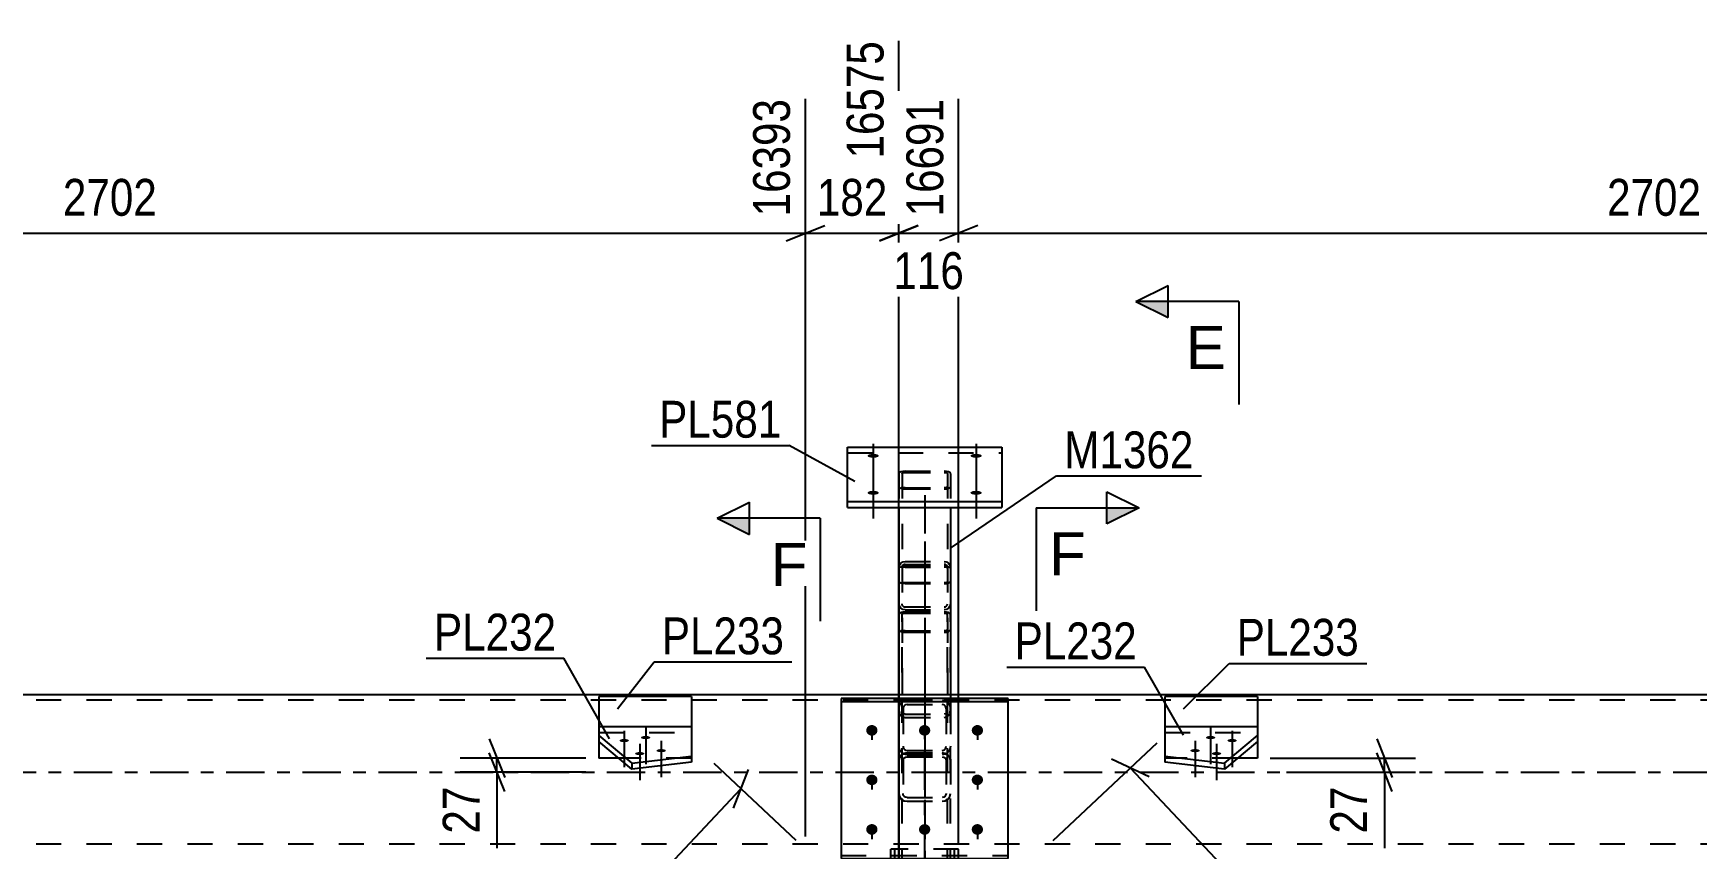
# Model space of a CAD drawing. Header units: millimetres. Extents: x 0 to 1189, y 0 to 841.
# Drawn here: x 659.5 to 788.7, y 634.8 to 698.2 of the extents above; entities that cross this region are included whole.
import ezdxf

# ---------------------------------------------------------------- set-up
doc = ezdxf.new("R2010")
doc.units = ezdxf.units.MM
doc.linetypes.add('DXK_LINE_DOT2', pattern=[3.9198, 1.9599, -1.9599])
doc.linetypes.add('DXK_LINE_DOT3', pattern=[5.9187, 2.979, -0.9799, 0.9799, -0.9799])
doc.styles.add('Arial', font='ARIAL.TTF', dxfattribs={"height": 0.2})
doc.styles.add('Arial Narrow', font='ARIALN.TTF', dxfattribs={"height": 0.2})

# ---------------------------------------------------------------- blocks, each defined once
blk = doc.blocks.new('Part-814734972-4678 - 4669')
at = {"color": 7, "linetype": 'DXK_LINE_DOT3'}
blk.add_line((728.74, 647.69), (728.74, 636.99), dxfattribs=at)
at = {"color": 7, "linetype": 'DXK_LINE_DOT2'}
for p, q in [((727.13, 646.35), (727.38, 646.4)), ((727.38, 646.4), (730.1, 646.4)), ((730.1, 646.4), (730.34, 646.35)), ((726.74, 645.72), (726.78, 645.98)), ((726.74, 645.72), (726.74, 639.14)), ((727.08, 645.85), (727.06, 645.72)), ((727.06, 645.72), (727.06, 639.14)), ((727.38, 646.06), (727.25, 646.03)), ((727.38, 646.06), (730.1, 646.06)), ((730.22, 646.03), (730.1, 646.06)), ((730.42, 645.72), (730.39, 645.85)), ((730.42, 645.72), (730.42, 639.14)), ((730.69, 645.98), (730.74, 645.72)), ((730.74, 645.72), (730.74, 639.14)), ((726.78, 642.56), (726.74, 642.82)), ((727.06, 642.82), (727.08, 642.69)), ((727.25, 642.51), (727.38, 642.48)), ((727.38, 642.48), (730.1, 642.48)), ((730.1, 642.48), (730.22, 642.51)), ((730.39, 642.69), (730.42, 642.82)), ((730.74, 642.82), (730.69, 642.56)), ((726.78, 641.92), (726.74, 641.69)), ((726.92, 642.12), (726.78, 641.92)), ((727.13, 642.25), (726.92, 642.12)), ((727.06, 641.69), (727.08, 641.81)), ((727.08, 641.81), (727.15, 641.9)), ((727.38, 642.29), (727.13, 642.25)), ((727.38, 642.14), (727.13, 642.19)), ((727.15, 641.9), (727.25, 641.97)), ((727.25, 641.97), (727.38, 641.99)), ((727.38, 642.29), (730.1, 642.29)), ((727.38, 642.14), (730.1, 642.14)), ((727.38, 641.99), (730.1, 641.99)), ((730.34, 642.25), (730.1, 642.29)), ((730.34, 642.19), (730.1, 642.14)), ((730.1, 641.99), (730.22, 641.97)), ((730.22, 641.97), (730.32, 641.9)), ((730.32, 641.9), (730.39, 641.81)), ((730.55, 642.12), (730.34, 642.25)), ((730.39, 641.81), (730.42, 641.69)), ((730.69, 641.92), (730.55, 642.12)), ((730.74, 641.69), (730.69, 641.92)), ((726.74, 639.14), (726.78, 638.91)), ((726.78, 638.91), (726.92, 638.71)), ((726.92, 638.71), (727.13, 638.58)), ((727.08, 639.02), (727.06, 639.14)), ((727.15, 638.92), (727.08, 639.02)), ((727.25, 638.86), (727.15, 638.92)), ((727.38, 638.83), (727.25, 638.86)), ((727.38, 638.83), (730.1, 638.83)), ((730.22, 638.86), (730.1, 638.83)), ((730.32, 638.92), (730.22, 638.86)), ((730.39, 639.02), (730.32, 638.92)), ((730.34, 638.58), (730.55, 638.71)), ((730.42, 639.14), (730.39, 639.02)), ((730.55, 638.71), (730.69, 638.91)), ((730.69, 638.91), (730.74, 639.14)), ((727.13, 638.58), (727.38, 638.53)), ((727.38, 638.53), (730.1, 638.53)), ((730.1, 638.53), (730.34, 638.58))]:
    blk.add_line(p, q, dxfattribs=at)
for centre, radius, start, end in [((727.4, 645.74), 0.662, 114.32, 159.2417), ((727.39, 645.73), 0.331, 114.32, 159.2417), ((730.08, 645.73), 0.331, 20.7583, 65.68), ((730.07, 645.74), 0.662, 20.7583, 65.68), ((727.4, 642.8), 0.662, 200.7583, 245.68), ((727.39, 642.81), 0.331, 200.7583, 245.68), ((730.08, 642.81), 0.331, 294.32, 339.2417), ((730.07, 642.8), 0.662, 294.32, 339.2417)]:
    blk.add_arc(centre, radius, start, end, dxfattribs=at)
blk = doc.blocks.new('Part-814734972-4818 - 4669')
at = {"color": 2, "linetype": 'Continuous'}
for p, q in [((747.4, 646.69), (747.4, 644.33)), ((754.6, 646.69), (747.4, 646.69)), ((754.6, 646.69), (754.6, 644.33)), ((754.6, 643.19), (754.6, 641.89)), ((754.6, 641.89), (753.05, 641.89))]:
    blk.add_line(p, q, dxfattribs=at)
at = {"color": 7, "linetype": 'DXK_LINE_DOT2'}
for p, q in [((747.4, 644.33), (747.4, 641.89)), ((754.6, 644.33), (754.6, 643.19)), ((753.05, 641.89), (747.4, 641.89))]:
    blk.add_line(p, q, dxfattribs=at)
blk = doc.blocks.new('Bolt-814734972-4714 - 4669')
at = {"linetype": 'Continuous'}
for points in [[(749.75, 642.35), (749.68, 642.35), (749.61, 642.36), (749.54, 642.37), (749.49, 642.39), (749.44, 642.41), (749.41, 642.43), (749.39, 642.46), (749.39, 642.48), (749.41, 642.51), (749.44, 642.53), (749.49, 642.55), (749.54, 642.57), (749.61, 642.58), (749.68, 642.59), (749.75, 642.6), (749.83, 642.59), (749.9, 642.58), (749.96, 642.57), (750.02, 642.55), (750.06, 642.53), (750.1, 642.51), (750.11, 642.48), (750.11, 642.46), (750.1, 642.43), (750.06, 642.41), (750.02, 642.39), (749.96, 642.37), (749.9, 642.36), (749.83, 642.35)], [(750.96, 643.36), (750.89, 643.37), (750.81, 643.37), (750.75, 643.39), (750.69, 643.4), (750.65, 643.42), (750.62, 643.45), (750.6, 643.47), (750.6, 643.5), (750.62, 643.52), (750.65, 643.55), (750.69, 643.57), (750.75, 643.59), (750.81, 643.6), (750.89, 643.61), (750.96, 643.61), (751.04, 643.61), (751.11, 643.6), (751.17, 643.59), (751.23, 643.57), (751.27, 643.55), (751.3, 643.52), (751.32, 643.5), (751.32, 643.47), (751.3, 643.45), (751.27, 643.42), (751.23, 643.4), (751.17, 643.39), (751.11, 643.37), (751.04, 643.37)], [(752.63, 643.13), (752.55, 643.13), (752.48, 643.14), (752.42, 643.15), (752.36, 643.17), (752.32, 643.19), (752.29, 643.22), (752.27, 643.24), (752.27, 643.27), (752.29, 643.29), (752.32, 643.31), (752.36, 643.34), (752.42, 643.35), (752.48, 643.37), (752.55, 643.37), (752.63, 643.38), (752.7, 643.37), (752.77, 643.37), (752.84, 643.35), (752.9, 643.34), (752.94, 643.31), (752.97, 643.29), (752.99, 643.27), (752.99, 643.24), (752.97, 643.22), (752.94, 643.19), (752.9, 643.17), (752.84, 643.15), (752.77, 643.14), (752.7, 643.13)], [(751.42, 642.12), (751.34, 642.12), (751.27, 642.13), (751.21, 642.14), (751.15, 642.16), (751.11, 642.18), (751.08, 642.2), (751.06, 642.23), (751.06, 642.25), (751.08, 642.28), (751.11, 642.3), (751.15, 642.32), (751.21, 642.34), (751.27, 642.35), (751.34, 642.36), (751.42, 642.36), (751.49, 642.36), (751.57, 642.35), (751.63, 642.34), (751.69, 642.32), (751.73, 642.3), (751.76, 642.28), (751.78, 642.25), (751.78, 642.23), (751.76, 642.2), (751.73, 642.18), (751.69, 642.16), (751.63, 642.14), (751.57, 642.13), (751.49, 642.12)]]:
    blk.add_hatch(color=1, dxfattribs=at).paths.add_polyline_path(points)
at = {"color": 1, "linetype": 'Continuous'}
for p, q in [((750.96, 644.24), (750.96, 641.42)), ((752.63, 644), (752.63, 641.19)), ((749.75, 643.22), (749.75, 640.4)), ((751.42, 642.99), (751.42, 640.17))]:
    blk.add_line(p, q, dxfattribs=at)
blk = doc.blocks.new('Part-814734972-4827 - 4669')
at = {"color": 7, "linetype": 'DXK_LINE_DOT2'}
for p, q in [((726.77, 664.09), (726.74, 664.02)), ((726.74, 664.02), (726.74, 661.38)), ((726.88, 664.14), (726.77, 664.09)), ((727.03, 664.17), (726.88, 664.14)), ((726.98, 664.02), (726.99, 664.05)), ((726.98, 664.02), (726.98, 655.61)), ((726.99, 664.05), (727.05, 664.08)), ((727.22, 664.19), (727.03, 664.17)), ((727.05, 664.08), (727.12, 664.1)), ((727.12, 664.1), (727.22, 664.1)), ((727.22, 664.19), (730.26, 664.19)), ((727.22, 664.1), (730.26, 664.1)), ((730.44, 664.17), (730.26, 664.19)), ((730.26, 664.1), (730.35, 664.1)), ((730.35, 664.1), (730.43, 664.08)), ((730.43, 664.08), (730.48, 664.05)), ((730.59, 664.14), (730.44, 664.17)), ((730.48, 664.05), (730.5, 664.02)), ((730.5, 664.02), (730.5, 655.61)), ((730.7, 664.09), (730.59, 664.14)), ((730.74, 664.02), (730.7, 664.09)), ((730.74, 664.02), (730.74, 661.38)), ((726.74, 662.98), (726.77, 662.92)), ((726.77, 662.92), (726.88, 662.87)), ((726.88, 662.87), (727.03, 662.83)), ((726.99, 662.95), (726.98, 662.98)), ((727.05, 662.92), (726.99, 662.95)), ((727.03, 662.83), (727.22, 662.82)), ((727.12, 662.91), (727.05, 662.92)), ((727.22, 662.9), (727.12, 662.91)), ((727.22, 662.9), (730.26, 662.9)), ((727.22, 662.82), (730.26, 662.82)), ((730.35, 662.91), (730.26, 662.9)), ((730.26, 662.82), (730.44, 662.83)), ((730.43, 662.92), (730.35, 662.91)), ((730.48, 662.95), (730.43, 662.92)), ((730.44, 662.83), (730.59, 662.87)), ((730.5, 662.98), (730.48, 662.95)), ((730.59, 662.87), (730.7, 662.92)), ((730.7, 662.92), (730.74, 662.98)), ((726.74, 656.65), (726.77, 656.72)), ((726.77, 656.72), (726.88, 656.77)), ((726.88, 656.77), (727.03, 656.8)), ((727.05, 656.71), (726.99, 656.68)), ((727.03, 656.8), (727.22, 656.82)), ((727.12, 656.73), (727.05, 656.71)), ((727.22, 656.73), (727.12, 656.73)), ((727.22, 656.82), (730.26, 656.82)), ((727.22, 656.73), (730.26, 656.73)), ((730.26, 656.82), (730.44, 656.8)), ((730.35, 656.73), (730.26, 656.73)), ((730.43, 656.71), (730.35, 656.73)), ((730.48, 656.68), (730.43, 656.71)), ((730.44, 656.8), (730.59, 656.77)), ((730.59, 656.77), (730.7, 656.72)), ((730.7, 656.72), (730.74, 656.65)), ((726.99, 656.68), (726.98, 656.65)), ((726.98, 655.61), (726.99, 655.58)), ((726.99, 655.58), (727.05, 655.55)), ((727.05, 655.55), (727.12, 655.54)), ((727.12, 655.54), (727.22, 655.53)), ((727.22, 655.45), (727.2, 655.45)), ((727.22, 655.53), (730.26, 655.53)), ((727.22, 655.45), (730.26, 655.45)), ((730.26, 655.53), (730.35, 655.54)), ((730.26, 655.45), (730.27, 655.45)), ((730.35, 655.54), (730.43, 655.55)), ((730.43, 655.55), (730.48, 655.58)), ((730.5, 656.65), (730.48, 656.68)), ((730.48, 655.58), (730.5, 655.61))]:
    blk.add_line(p, q, dxfattribs=at)
at = {"color": 2, "linetype": 'Continuous'}
for p, q in [((726.74, 661.38), (726.74, 655.61)), ((730.74, 661.38), (730.74, 655.61)), ((726.77, 655.55), (726.74, 655.61)), ((726.88, 655.5), (726.77, 655.55)), ((727.03, 655.46), (726.88, 655.5)), ((727.2, 655.45), (727.03, 655.46)), ((730.27, 655.45), (730.44, 655.46)), ((730.59, 655.5), (730.44, 655.46)), ((730.7, 655.55), (730.59, 655.5)), ((730.74, 655.61), (730.7, 655.55))]:
    blk.add_line(p, q, dxfattribs=at)
blk = doc.blocks.new('Bolt-814734972-4869 - 4669')
at = {"linetype": 'Continuous'}
for points in [[(724.64, 644.46), (724.73, 644.45), (724.81, 644.42), (724.89, 644.38), (724.96, 644.32), (725.02, 644.25), (725.05, 644.17), (725.07, 644.09), (725.07, 644), (725.05, 643.92), (725.02, 643.84), (724.96, 643.77), (724.89, 643.71), (724.81, 643.67), (724.73, 643.64), (724.64, 643.63), (724.54, 643.64), (724.46, 643.67), (724.38, 643.71), (724.31, 643.77), (724.25, 643.84), (724.22, 643.92), (724.2, 644), (724.2, 644.09), (724.22, 644.17), (724.25, 644.25), (724.31, 644.32), (724.38, 644.38), (724.46, 644.42), (724.54, 644.45)], [(728.74, 644.46), (728.83, 644.45), (728.91, 644.42), (728.99, 644.38), (729.06, 644.32), (729.12, 644.25), (729.15, 644.17), (729.17, 644.09), (729.17, 644), (729.15, 643.92), (729.12, 643.84), (729.06, 643.77), (728.99, 643.71), (728.91, 643.67), (728.83, 643.64), (728.74, 643.63), (728.64, 643.64), (728.56, 643.67), (728.48, 643.71), (728.41, 643.77), (728.35, 643.84), (728.32, 643.92), (728.3, 644), (728.3, 644.09), (728.32, 644.17), (728.35, 644.25), (728.41, 644.32), (728.48, 644.38), (728.56, 644.42), (728.64, 644.45)], [(732.84, 644.46), (732.93, 644.45), (733.01, 644.42), (733.09, 644.38), (733.16, 644.32), (733.22, 644.25), (733.25, 644.17), (733.27, 644.09), (733.27, 644), (733.25, 643.92), (733.22, 643.84), (733.16, 643.77), (733.09, 643.71), (733.01, 643.67), (732.93, 643.64), (732.84, 643.63), (732.74, 643.64), (732.66, 643.67), (732.58, 643.71), (732.51, 643.77), (732.45, 643.84), (732.42, 643.92), (732.4, 644), (732.4, 644.09), (732.42, 644.17), (732.45, 644.25), (732.51, 644.32), (732.58, 644.38), (732.66, 644.42), (732.74, 644.45)], [(724.64, 640.61), (724.73, 640.6), (724.81, 640.57), (724.89, 640.53), (724.96, 640.47), (725.02, 640.4), (725.05, 640.32), (725.07, 640.24), (725.07, 640.15), (725.05, 640.07), (725.02, 639.99), (724.96, 639.92), (724.89, 639.86), (724.81, 639.82), (724.73, 639.79), (724.64, 639.78), (724.54, 639.79), (724.46, 639.82), (724.38, 639.86), (724.31, 639.92), (724.25, 639.99), (724.22, 640.07), (724.2, 640.15), (724.2, 640.24), (724.22, 640.32), (724.25, 640.4), (724.31, 640.47), (724.38, 640.53), (724.46, 640.57), (724.54, 640.6)], [(732.84, 640.61), (732.93, 640.6), (733.01, 640.57), (733.09, 640.53), (733.16, 640.47), (733.22, 640.4), (733.25, 640.32), (733.27, 640.24), (733.27, 640.15), (733.25, 640.07), (733.22, 639.99), (733.16, 639.92), (733.09, 639.86), (733.01, 639.82), (732.93, 639.79), (732.84, 639.78), (732.74, 639.79), (732.66, 639.82), (732.58, 639.86), (732.51, 639.92), (732.45, 639.99), (732.42, 640.07), (732.4, 640.15), (732.4, 640.24), (732.42, 640.32), (732.45, 640.4), (732.51, 640.47), (732.58, 640.53), (732.66, 640.57), (732.74, 640.6)], [(724.64, 636.76), (724.73, 636.75), (724.81, 636.72), (724.89, 636.68), (724.96, 636.62), (725.02, 636.55), (725.05, 636.47), (725.07, 636.38), (725.07, 636.3), (725.05, 636.21), (725.02, 636.14), (724.96, 636.07), (724.89, 636.01), (724.81, 635.96), (724.73, 635.94), (724.64, 635.93), (724.54, 635.94), (724.46, 635.96), (724.38, 636.01), (724.31, 636.07), (724.25, 636.14), (724.22, 636.21), (724.2, 636.3), (724.2, 636.38), (724.22, 636.47), (724.25, 636.55), (724.31, 636.62), (724.38, 636.68), (724.46, 636.72), (724.54, 636.75)], [(728.74, 636.76), (728.83, 636.75), (728.91, 636.72), (728.99, 636.68), (729.06, 636.62), (729.12, 636.55), (729.15, 636.47), (729.17, 636.38), (729.17, 636.3), (729.15, 636.21), (729.12, 636.14), (729.06, 636.07), (728.99, 636.01), (728.91, 635.96), (728.83, 635.94), (728.74, 635.93), (728.64, 635.94), (728.56, 635.96), (728.48, 636.01), (728.41, 636.07), (728.35, 636.14), (728.32, 636.21), (728.3, 636.3), (728.3, 636.38), (728.32, 636.47), (728.35, 636.55), (728.41, 636.62), (728.48, 636.68), (728.56, 636.72), (728.64, 636.75)], [(732.84, 636.76), (732.93, 636.75), (733.01, 636.72), (733.09, 636.68), (733.16, 636.62), (733.22, 636.55), (733.25, 636.47), (733.27, 636.38), (733.27, 636.3), (733.25, 636.21), (733.22, 636.14), (733.16, 636.07), (733.09, 636.01), (733.01, 635.96), (732.93, 635.94), (732.84, 635.93), (732.74, 635.94), (732.66, 635.96), (732.58, 636.01), (732.51, 636.07), (732.45, 636.14), (732.42, 636.21), (732.4, 636.3), (732.4, 636.38), (732.42, 636.47), (732.45, 636.55), (732.51, 636.62), (732.58, 636.68), (732.66, 636.72), (732.74, 636.75)]]:
    blk.add_hatch(color=1, dxfattribs=at).paths.add_polyline_path(points)
at = {"color": 1, "linetype": 'Continuous'}
for p, q in [((724.64, 644.44), (724.64, 643.31)), ((728.74, 644.44), (728.74, 643.31)), ((732.84, 644.44), (732.84, 643.31)), ((724.64, 640.59), (724.64, 639.46)), ((732.84, 640.59), (732.84, 639.46)), ((724.64, 636.74), (724.64, 635.6)), ((728.74, 636.74), (728.74, 635.6)), ((732.84, 636.74), (732.84, 635.6))]:
    blk.add_line(p, q, dxfattribs=at)
blk = doc.blocks.new('Part-814734972-4943 - 4669')
at = {"color": 7, "linetype": 'DXK_LINE_DOT3'}
blk.add_line((728.74, 509.2), (728.74, 644.8), dxfattribs=at)
at = {"color": 7, "linetype": 'DXK_LINE_DOT2'}
for p, q in [((731.38, 634.8), (726.1, 634.8)), ((726.1, 634.09), (726.1, 634.8)), ((726.42, 519.2), (726.42, 634.8)), ((731.06, 519.2), (731.06, 634.8)), ((731.38, 634.09), (731.38, 634.8)), ((726.1, 519.2), (726.1, 519.86)), ((731.38, 519.2), (731.38, 519.86)), ((731.38, 519.2), (726.1, 519.2))]:
    blk.add_line(p, q, dxfattribs=at)
at = {"color": 2, "linetype": 'Continuous'}
for p, q in [((726.1, 519.86), (726.1, 634.09)), ((731.38, 519.86), (731.38, 634.09))]:
    blk.add_line(p, q, dxfattribs=at)
blk = doc.blocks.new('Part-814734972-4979 - 4669')
at = {"color": 7, "linetype": 'DXK_LINE_DOT3'}
blk.add_line((728.74, 662.32), (728.74, 517.04), dxfattribs=at)
at = {"color": 7, "linetype": 'DXK_LINE_DOT2'}
for p, q in [((726.77, 653.14), (726.74, 653.07)), ((726.74, 519.2), (726.74, 653.07)), ((726.88, 653.2), (726.77, 653.14)), ((727.03, 653.24), (726.88, 653.2)), ((726.98, 653.07), (726.99, 653.1)), ((726.98, 519.2), (726.98, 653.07)), ((726.99, 653.1), (727.05, 653.13)), ((727.22, 653.26), (727.03, 653.24)), ((727.05, 653.13), (727.12, 653.15)), ((727.12, 653.15), (727.22, 653.16)), ((727.22, 653.26), (730.26, 653.26)), ((727.22, 653.16), (730.26, 653.16)), ((730.44, 653.24), (730.26, 653.26)), ((730.26, 653.16), (730.35, 653.15)), ((730.35, 653.15), (730.43, 653.13)), ((730.43, 653.13), (730.48, 653.1)), ((730.59, 653.2), (730.44, 653.24)), ((730.48, 653.1), (730.5, 653.07)), ((730.5, 519.2), (730.5, 653.07)), ((730.7, 653.14), (730.59, 653.2)), ((730.74, 653.07), (730.7, 653.14)), ((730.74, 519.2), (730.74, 653.07)), ((726.74, 651.87), (726.77, 651.8)), ((726.77, 651.8), (726.88, 651.73)), ((726.88, 651.73), (727.03, 651.69)), ((726.99, 651.83), (726.98, 651.87)), ((727.05, 651.8), (726.99, 651.83)), ((727.03, 651.69), (727.22, 651.68)), ((727.12, 651.78), (727.05, 651.8)), ((727.22, 651.77), (727.12, 651.78)), ((727.22, 651.77), (730.26, 651.77)), ((727.22, 651.68), (730.26, 651.68)), ((730.35, 651.78), (730.26, 651.77)), ((730.26, 651.68), (730.44, 651.69)), ((730.43, 651.8), (730.35, 651.78)), ((730.48, 651.83), (730.43, 651.8)), ((730.44, 651.69), (730.59, 651.73)), ((730.5, 651.87), (730.48, 651.83)), ((730.59, 651.73), (730.7, 651.8)), ((730.7, 651.8), (730.74, 651.87)), ((727.22, 538.62), (727.03, 538.41)), ((727.22, 538.62), (730.26, 538.62)), ((730.44, 538.41), (730.26, 538.62)), ((726.77, 536.88), (726.74, 535.81)), ((727.12, 537.11), (727.22, 537.21)), ((727.22, 537.21), (730.26, 537.21)), ((730.26, 537.21), (730.35, 537.11)), ((730.74, 535.81), (730.7, 536.88)), ((726.98, 535.81), (726.99, 536.35)), ((730.48, 536.35), (730.5, 535.81)), ((730.74, 519.2), (726.74, 519.2))]:
    blk.add_line(p, q, dxfattribs=at)
for centre, radius, start, end in [((732.45, 536.7), 5.68, 162.5062, 178.1392), ((725.02, 536.7), 5.68, 1.8608, 17.4938), ((729.83, 536.25), 2.84, 162.5062, 178.1392), ((727.64, 536.25), 2.84, 1.8608, 17.4938)]:
    blk.add_arc(centre, radius, start, end, dxfattribs=at)
blk = doc.blocks.new('Part-814734972-4999 - 4669')
at = {"color": 2, "linetype": 'Continuous'}
for p, q in [((735.24, 646.52), (722.24, 646.52)), ((722.24, 646.52), (722.24, 634.09)), ((735.24, 634.09), (735.24, 646.52)), ((722.24, 646.3), (735.24, 646.3)), ((722.24, 634.09), (735.24, 634.09))]:
    blk.add_line(p, q, dxfattribs=at)
at = {"color": 7, "linetype": 'DXK_LINE_DOT2'}
blk.add_line((722.24, 634.31), (735.24, 634.31), dxfattribs=at)
blk = doc.blocks.new('Bolt-814734972-5002 - 4669')
at = {"linetype": 'Continuous'}
for points in [[(724.74, 665.24), (724.64, 665.24), (724.56, 665.25), (724.48, 665.27), (724.41, 665.29), (724.36, 665.31), (724.32, 665.34), (724.3, 665.37), (724.3, 665.4), (724.32, 665.43), (724.36, 665.46), (724.41, 665.49), (724.48, 665.51), (724.56, 665.52), (724.64, 665.53), (724.74, 665.54), (724.83, 665.53), (724.92, 665.52), (724.99, 665.51), (725.06, 665.49), (725.12, 665.46), (725.15, 665.43), (725.17, 665.4), (725.17, 665.37), (725.15, 665.34), (725.12, 665.31), (725.06, 665.29), (724.99, 665.27), (724.92, 665.25), (724.83, 665.24)], [(724.74, 662.36), (724.64, 662.37), (724.56, 662.38), (724.48, 662.39), (724.41, 662.41), (724.36, 662.44), (724.32, 662.47), (724.3, 662.5), (724.3, 662.53), (724.32, 662.56), (724.36, 662.59), (724.41, 662.61), (724.48, 662.64), (724.56, 662.65), (724.64, 662.66), (724.74, 662.66), (724.83, 662.66), (724.92, 662.65), (724.99, 662.64), (725.06, 662.61), (725.12, 662.59), (725.15, 662.56), (725.17, 662.53), (725.17, 662.5), (725.15, 662.47), (725.12, 662.44), (725.06, 662.41), (724.99, 662.39), (724.92, 662.38), (724.83, 662.37)]]:
    blk.add_hatch(color=1, dxfattribs=at).paths.add_polyline_path(points)
at = {"color": 1, "linetype": 'Continuous'}
for p, q in [((724.74, 666.33), (724.74, 663.39)), ((724.74, 663.45), (724.74, 660.52))]:
    blk.add_line(p, q, dxfattribs=at)
blk = doc.blocks.new('Part-814734972-5025 - 4669')
at = {"color": 2, "linetype": 'Continuous'}
blk.add_line((1096.74, 646.8), (118.1, 646.8), dxfattribs=at)
at = {"color": 7, "linetype": 'DXK_LINE_DOT2'}
for p, q in [((1096.74, 646.4), (118.1, 646.4)), ((1096.74, 635.2), (118.1, 635.2))]:
    blk.add_line(p, q, dxfattribs=at)
at = {"color": 7, "linetype": 'DXK_LINE_DOT3'}
blk.add_line((118.1, 640.8), (1096.74, 640.8), dxfattribs=at)
blk = doc.blocks.new('Part-814734972-5055 - 4669')
at = {"color": 7, "linetype": 'DXK_LINE_DOT3'}
blk.add_line((728.74, 658.72), (728.74, 641.5), dxfattribs=at)
at = {"color": 7, "linetype": 'DXK_LINE_DOT2'}
for p, q in [((726.74, 656.72), (726.77, 656.9)), ((726.74, 656.72), (726.74, 655.61)), ((726.77, 656.9), (726.88, 657.04)), ((726.88, 657.04), (727.03, 657.14)), ((726.99, 656.81), (726.98, 656.72)), ((726.98, 656.72), (726.98, 645.56)), ((727.05, 656.88), (726.99, 656.81)), ((727.03, 657.14), (727.22, 657.18)), ((727.12, 656.93), (727.05, 656.88)), ((727.22, 656.95), (727.12, 656.93)), ((727.22, 657.18), (730.26, 657.18)), ((727.22, 656.95), (730.26, 656.95)), ((730.26, 657.18), (730.44, 657.14)), ((730.35, 656.93), (730.26, 656.95)), ((730.43, 656.88), (730.35, 656.93)), ((730.48, 656.81), (730.43, 656.88)), ((730.44, 657.14), (730.59, 657.04)), ((730.5, 656.72), (730.48, 656.81)), ((730.5, 656.72), (730.5, 645.56)), ((730.59, 657.04), (730.7, 656.9)), ((730.7, 656.9), (730.74, 656.72)), ((730.74, 656.72), (730.74, 655.61)), ((726.77, 653.7), (726.74, 653.87)), ((726.88, 653.55), (726.77, 653.7)), ((727.03, 653.45), (726.88, 653.55)), ((726.99, 653.78), (726.98, 653.87)), ((727.03, 653.73), (726.99, 653.78)), ((727.05, 653.71), (727.03, 653.73)), ((727.22, 653.42), (727.03, 653.45)), ((727.05, 653.71), (727.12, 653.66)), ((727.12, 653.66), (727.22, 653.64)), ((727.22, 653.64), (730.26, 653.64)), ((727.22, 653.42), (730.26, 653.42)), ((730.26, 653.64), (730.35, 653.66)), ((730.44, 653.45), (730.26, 653.42)), ((730.35, 653.66), (730.43, 653.71)), ((730.43, 653.71), (730.44, 653.73)), ((730.44, 653.73), (730.48, 653.78)), ((730.59, 653.55), (730.44, 653.45)), ((730.48, 653.78), (730.5, 653.87)), ((730.7, 653.7), (730.59, 653.55)), ((730.74, 653.87), (730.7, 653.7)), ((730.74, 646.8), (726.74, 646.8)), ((726.74, 646.8), (726.74, 645.56)), ((730.74, 646.8), (730.74, 645.56)), ((726.74, 645.56), (726.77, 645.37)), ((726.99, 645.47), (726.98, 645.56)), ((727.05, 645.38), (726.99, 645.47)), ((727.03, 645.09), (727.22, 645.05)), ((727.12, 645.33), (727.05, 645.38)), ((727.22, 645.31), (727.12, 645.33)), ((727.22, 645.31), (730.26, 645.31)), ((730.35, 645.33), (730.26, 645.31)), ((730.26, 645.05), (730.44, 645.09)), ((730.43, 645.38), (730.35, 645.33)), ((730.48, 645.47), (730.43, 645.38)), ((730.5, 645.56), (730.48, 645.47)), ((730.7, 645.37), (730.74, 645.56)), ((727.22, 645.05), (730.26, 645.05))]:
    blk.add_line(p, q, dxfattribs=at)
at = {"color": 2, "linetype": 'Continuous'}
for p, q in [((726.74, 655.61), (726.74, 646.8)), ((730.74, 655.61), (730.74, 646.8))]:
    blk.add_line(p, q, dxfattribs=at)
at = {"color": 7, "linetype": 'DXK_LINE_DOT2'}
for centre, start, end in [((727.24, 645.54), 200.7581, 245.6798), ((730.23, 645.54), 294.3202, 339.2419)]:
    blk.add_arc(centre, 0.496, start, end, dxfattribs=at)
blk = doc.blocks.new('Bolt-814734972-5201 - 4669')
at = {"linetype": 'Continuous'}
for points in [[(705.39, 643.13), (705.31, 643.13), (705.24, 643.14), (705.18, 643.15), (705.12, 643.17), (705.08, 643.19), (705.05, 643.22), (705.03, 643.24), (705.03, 643.27), (705.05, 643.29), (705.08, 643.31), (705.12, 643.34), (705.18, 643.35), (705.24, 643.37), (705.31, 643.37), (705.39, 643.38), (705.46, 643.37), (705.54, 643.37), (705.6, 643.35), (705.66, 643.34), (705.7, 643.31), (705.73, 643.29), (705.75, 643.27), (705.75, 643.24), (705.73, 643.22), (705.7, 643.19), (705.66, 643.17), (705.6, 643.15), (705.54, 643.14), (705.46, 643.13)], [(707.06, 643.36), (706.98, 643.37), (706.91, 643.37), (706.84, 643.39), (706.79, 643.4), (706.74, 643.42), (706.71, 643.45), (706.7, 643.47), (706.7, 643.5), (706.71, 643.52), (706.74, 643.55), (706.79, 643.57), (706.84, 643.59), (706.91, 643.6), (706.98, 643.61), (707.06, 643.61), (707.13, 643.61), (707.2, 643.6), (707.27, 643.59), (707.32, 643.57), (707.37, 643.55), (707.4, 643.52), (707.41, 643.5), (707.41, 643.47), (707.4, 643.45), (707.37, 643.42), (707.32, 643.4), (707.27, 643.39), (707.2, 643.37), (707.13, 643.37)], [(708.26, 642.35), (708.19, 642.35), (708.12, 642.36), (708.05, 642.37), (708, 642.39), (707.95, 642.41), (707.92, 642.43), (707.91, 642.46), (707.91, 642.48), (707.92, 642.51), (707.95, 642.53), (708, 642.55), (708.05, 642.57), (708.12, 642.58), (708.19, 642.59), (708.26, 642.6), (708.34, 642.59), (708.41, 642.58), (708.48, 642.57), (708.53, 642.55), (708.58, 642.53), (708.61, 642.51), (708.62, 642.48), (708.62, 642.46), (708.61, 642.43), (708.58, 642.41), (708.53, 642.39), (708.48, 642.37), (708.41, 642.36), (708.34, 642.35)], [(706.6, 642.12), (706.52, 642.12), (706.45, 642.13), (706.39, 642.14), (706.33, 642.16), (706.28, 642.18), (706.25, 642.2), (706.24, 642.23), (706.24, 642.25), (706.25, 642.28), (706.28, 642.3), (706.33, 642.32), (706.39, 642.34), (706.45, 642.35), (706.52, 642.36), (706.6, 642.36), (706.67, 642.36), (706.74, 642.35), (706.81, 642.34), (706.86, 642.32), (706.91, 642.3), (706.94, 642.28), (706.95, 642.25), (706.95, 642.23), (706.94, 642.2), (706.91, 642.18), (706.86, 642.16), (706.81, 642.14), (706.74, 642.13), (706.67, 642.12)]]:
    blk.add_hatch(color=1, dxfattribs=at).paths.add_polyline_path(points)
at = {"color": 1, "linetype": 'Continuous'}
for p, q in [((705.39, 644.01), (705.39, 641.19)), ((707.06, 644.24), (707.06, 641.42)), ((706.6, 642.99), (706.6, 640.17)), ((708.26, 643.22), (708.26, 640.4))]:
    blk.add_line(p, q, dxfattribs=at)
blk = doc.blocks.new('Part-814734972-5177 - 4669')
at = {"color": 2, "linetype": 'Continuous'}
for p, q in [((754.6, 644.33), (747.4, 644.33)), ((747.4, 644.33), (747.4, 641.58)), ((754.6, 644.33), (754.6, 643.19)), ((752.04, 641.49), (754.6, 643.64)), ((754.6, 643.19), (752.04, 641.04)), ((747.4, 642.03), (752.04, 641.49)), ((752.04, 641.04), (747.4, 641.58)), ((752.04, 641.49), (752.04, 641.04))]:
    blk.add_line(p, q, dxfattribs=at)
at = {"color": 7, "linetype": 'DXK_LINE_DOT2'}
blk.add_line((747.4, 643.88), (754.6, 643.88), dxfattribs=at)
blk = doc.blocks.new('Part-814734972-5197 - 4669')
at = {"color": 2, "linetype": 'Continuous'}
for p, q in [((710.62, 644.33), (703.41, 644.33)), ((703.41, 644.33), (703.41, 643.19)), ((710.62, 644.33), (710.62, 641.58)), ((703.41, 643.64), (705.98, 641.49)), ((705.98, 641.04), (703.41, 643.19)), ((705.98, 641.49), (710.62, 642.03)), ((710.62, 641.58), (705.98, 641.04)), ((705.98, 641.49), (705.98, 641.04))]:
    blk.add_line(p, q, dxfattribs=at)
at = {"color": 7, "linetype": 'DXK_LINE_DOT2'}
blk.add_line((703.41, 643.88), (710.62, 643.88), dxfattribs=at)
blk = doc.blocks.new('Part-814734972-5200 - 4669')
at = {"color": 2, "linetype": 'Continuous'}
for p, q in [((703.41, 646.69), (703.41, 644.33)), ((710.62, 646.69), (703.41, 646.69)), ((710.62, 646.69), (710.62, 644.33)), ((703.41, 643.19), (703.41, 641.89)), ((704.97, 641.89), (703.41, 641.89))]:
    blk.add_line(p, q, dxfattribs=at)
at = {"color": 7, "linetype": 'DXK_LINE_DOT2'}
for p, q in [((703.41, 644.33), (703.41, 643.19)), ((710.62, 644.33), (710.62, 641.89)), ((710.62, 641.89), (704.97, 641.89))]:
    blk.add_line(p, q, dxfattribs=at)
blk = doc.blocks.new('Part-814734972-5228 - 4669')
at = {"color": 2, "linetype": 'Continuous'}
for p, q in [((722.74, 661.38), (722.74, 666.07)), ((722.74, 666.07), (734.74, 666.07)), ((734.74, 666.07), (734.74, 661.38)), ((722.74, 661.83), (734.74, 661.83)), ((722.74, 661.38), (734.74, 661.38))]:
    blk.add_line(p, q, dxfattribs=at)
at = {"color": 7, "linetype": 'DXK_LINE_DOT2'}
blk.add_line((722.74, 665.62), (734.74, 665.62), dxfattribs=at)
blk = doc.blocks.new('Bolt-814734972-5240 - 4669')
at = {"linetype": 'Continuous'}
for points in [[(732.74, 665.24), (732.64, 665.24), (732.56, 665.25), (732.48, 665.27), (732.41, 665.29), (732.36, 665.31), (732.32, 665.34), (732.3, 665.37), (732.3, 665.4), (732.32, 665.43), (732.36, 665.46), (732.41, 665.49), (732.48, 665.51), (732.56, 665.52), (732.64, 665.53), (732.74, 665.54), (732.83, 665.53), (732.92, 665.52), (732.99, 665.51), (733.06, 665.49), (733.12, 665.46), (733.15, 665.43), (733.17, 665.4), (733.17, 665.37), (733.15, 665.34), (733.12, 665.31), (733.06, 665.29), (732.99, 665.27), (732.92, 665.25), (732.83, 665.24)], [(732.74, 662.36), (732.64, 662.37), (732.56, 662.38), (732.48, 662.39), (732.41, 662.41), (732.36, 662.44), (732.32, 662.47), (732.3, 662.5), (732.3, 662.53), (732.32, 662.56), (732.36, 662.59), (732.41, 662.61), (732.48, 662.64), (732.56, 662.65), (732.64, 662.66), (732.74, 662.66), (732.83, 662.66), (732.92, 662.65), (732.99, 662.64), (733.06, 662.61), (733.12, 662.59), (733.15, 662.56), (733.17, 662.53), (733.17, 662.5), (733.15, 662.47), (733.12, 662.44), (733.06, 662.41), (732.99, 662.39), (732.92, 662.38), (732.83, 662.37)]]:
    blk.add_hatch(color=1, dxfattribs=at).paths.add_polyline_path(points)
at = {"color": 1, "linetype": 'Continuous'}
for p, q in [((732.74, 666.33), (732.74, 663.39)), ((732.74, 663.45), (732.74, 660.52))]:
    blk.add_line(p, q, dxfattribs=at)
blk = doc.blocks.new('StraightDimension-814734972-26653 - 4669')
at = {"color": 7, "linetype": 'Continuous'}
for p, q in [((731.38, 635.14), (731.38, 693.14)), ((839.47, 635.8), (839.47, 693.14)), ((732.88, 683.3), (729.88, 682.1)), ((731.38, 682.7), (839.47, 682.7)), ((837.97, 682.1), (840.97, 683.3))]:
    blk.add_line(p, q, dxfattribs=at)
at = {"color": 0}
blk.add_wipeout([(789.68, 683.45), (789.68, 687.65), (781.17, 687.65), (781.17, 683.45)], dxfattribs=at)
at = {"color": 3, "style": 'Arial Narrow'}
blk.add_text('2702', height=2.863, dxfattribs=at).set_placement((781.77, 684.05))
at = {"color": 0, "linetype": 'Continuous'}
blk.add_wipeout([(838.87, 693.74), (834.67, 693.74), (834.67, 683.4), (838.87, 683.4)], dxfattribs=at)
at = {"color": 3, "linetype": 'Continuous', "style": 'Arial Narrow'}
blk.add_text('19393', height=2.863, rotation=90.0002, dxfattribs=at).set_placement((838.27, 684))
blk = doc.blocks.new('StraightDimension-814734972-5770 - 4669')
at = {"color": 7, "linetype": 'Continuous'}
for p, q in [((738.73, 635.48), (746.8, 643.07)), ((746.19, 640.44), (743.26, 641.8)), ((744.72, 641.12), (795.46, 587.17)), ((789.47, 581.54), (797.53, 589.12)), ((793.99, 587.85), (796.92, 586.49))]:
    blk.add_line(p, q, dxfattribs=at)
at = {"color": 0}
blk.add_wipeout([(773.55, 611.56), (776.61, 614.43), (770.78, 620.64), (767.72, 617.76)], dxfattribs=at)
at = {"color": 3, "style": 'Arial Narrow'}
blk.add_text('1851', height=2.863, rotation=-46.7591, dxfattribs=at).set_placement((768.57, 617.73))
blk = doc.blocks.new('StraightDimension-814734972-26655 - 4669')
at = {"color": 7, "linetype": 'Continuous'}
for p, q in [((726.74, 520.08), (726.74, 697.64)), ((719.47, 635.8), (719.47, 693.14)), ((717.97, 682.1), (720.97, 683.3)), ((719.47, 682.7), (726.74, 682.7)), ((728.24, 683.3), (725.24, 682.1))]:
    blk.add_line(p, q, dxfattribs=at)
at = {"color": 0}
blk.add_wipeout([(726.44, 683.45), (726.44, 687.65), (719.76, 687.65), (719.76, 683.45)], dxfattribs=at)
at = {"color": 3, "style": 'Arial Narrow'}
blk.add_text('182', height=2.863, dxfattribs=at).set_placement((720.36, 684.05))
at = {"color": 0, "linetype": 'Continuous'}
blk.add_wipeout([(726.14, 698.24), (721.94, 698.24), (721.94, 687.9), (726.14, 687.9)], dxfattribs=at)
at = {"color": 3, "linetype": 'Continuous', "style": 'Arial Narrow'}
blk.add_text('16575', height=2.863, rotation=90.0002, dxfattribs=at).set_placement((725.54, 688.5))
blk = doc.blocks.new('StraightDimension-814734972-27721 - 4669')
at = {"color": 7, "linetype": 'Continuous'}
blk.add_line((726.74, 652.26), (726.74, 470.21), dxfattribs=at)
blk = doc.blocks.new('StraightDimension-814734972-25541 - 4669')
at = {"color": 7, "linetype": 'Continuous'}
for p, q in [((763.87, 643.39), (765.07, 640.39)), ((755.6, 641.89), (766.87, 641.89)), ((765.07, 639.3), (763.87, 642.3)), ((764.47, 640.8), (764.47, 641.89)), ((756.86, 640.8), (766.87, 640.8)), ((764.47, 640.8), (764.47, 634.89)), ((764.47, 640.8), (764.47, 634.89))]:
    blk.add_line(p, q, dxfattribs=at)
at = {"color": 0}
blk.add_wipeout([(763.72, 640.27), (759.52, 640.27), (759.52, 635.42), (763.72, 635.42)], dxfattribs=at)
at = {"color": 3, "style": 'Arial Narrow'}
blk.add_text('27', height=2.863, rotation=90.0002, dxfattribs=at).set_placement((763.12, 636.02))
blk = doc.blocks.new('StraightDimension-814734972-27720 - 4669')
at = {"color": 7, "linetype": 'Continuous'}
blk.add_line((726.74, 652.26), (726.74, 470.21), dxfattribs=at)
blk = doc.blocks.new('StraightDimension-814734972-5810 - 4669')
at = {"color": 7, "linetype": 'Continuous'}
for p, q in [((718.74, 635.48), (712.38, 641.46)), ((713.87, 638), (715.05, 641.01)), ((663.73, 585.56), (714.46, 639.51)), ((668.01, 581.54), (661.65, 587.51)), ((664.32, 587.06), (663.14, 584.06))]:
    blk.add_line(p, q, dxfattribs=at)
at = {"color": 0}
blk.add_wipeout([(691.46, 616.15), (688.4, 619.03), (682.57, 612.82), (685.63, 609.95)], dxfattribs=at)
at = {"color": 3, "style": 'Arial Narrow'}
blk.add_text('1851', height=2.863, rotation=46.7591, dxfattribs=at).set_placement((685.61, 610.8))
blk = doc.blocks.new('StraightDimension-814734972-25518 - 4669')
at = {"color": 7, "linetype": 'Continuous'}
for p, q in [((694.9, 643.39), (696.1, 640.39)), ((702.41, 641.89), (692.65, 641.89)), ((696.1, 639.3), (694.9, 642.3)), ((695.5, 640.8), (695.5, 641.89)), ((702.41, 640.8), (692.65, 640.8)), ((695.5, 640.8), (695.5, 634.89)), ((695.5, 640.8), (695.5, 634.89))]:
    blk.add_line(p, q, dxfattribs=at)
at = {"color": 0}
blk.add_wipeout([(694.75, 640.27), (690.55, 640.27), (690.55, 635.42), (694.75, 635.42)], dxfattribs=at)
at = {"color": 3, "style": 'Arial Narrow'}
blk.add_text('27', height=2.863, rotation=90.0002, dxfattribs=at).set_placement((694.15, 636.02))
blk = doc.blocks.new('StraightDimension-814734972-26656 - 4669')
at = {"color": 7, "linetype": 'Continuous'}
for p, q in [((611.38, 635.8), (611.38, 693.14)), ((719.47, 635.8), (719.47, 693.14)), ((612.88, 683.3), (609.88, 682.1)), ((611.38, 682.7), (719.47, 682.7)), ((717.97, 682.1), (720.97, 683.3))]:
    blk.add_line(p, q, dxfattribs=at)
at = {"color": 0}
blk.add_wipeout([(669.68, 683.45), (669.68, 687.65), (661.17, 687.65), (661.17, 683.45)], dxfattribs=at)
at = {"color": 3, "style": 'Arial Narrow'}
blk.add_text('2702', height=2.863, dxfattribs=at).set_placement((661.77, 684.05))
at = {"color": 0, "linetype": 'Continuous'}
blk.add_wipeout([(718.87, 693.74), (714.67, 693.74), (714.67, 683.4), (718.87, 683.4)], dxfattribs=at)
at = {"color": 3, "linetype": 'Continuous', "style": 'Arial Narrow'}
blk.add_text('16393', height=2.863, rotation=90.0002, dxfattribs=at).set_placement((718.27, 684))
blk = doc.blocks.new('StraightDimension-814734972-26654 - 4669')
at = {"color": 7, "linetype": 'Continuous'}
for p, q in [((726.74, 520.08), (726.74, 697.64)), ((731.38, 635.14), (731.38, 693.14)), ((725.24, 682.1), (728.24, 683.3)), ((726.74, 682.7), (731.38, 682.7)), ((732.88, 683.3), (729.88, 682.1))]:
    blk.add_line(p, q, dxfattribs=at)
at = {"color": 0, "linetype": 'Continuous'}
blk.add_wipeout([(730.78, 693.74), (726.58, 693.74), (726.58, 683.4), (730.78, 683.4)], dxfattribs=at)
at = {"color": 0}
blk.add_wipeout([(732.4, 677.75), (732.4, 681.95), (725.71, 681.95), (725.71, 677.75)], dxfattribs=at)
at = {"color": 3, "linetype": 'Continuous', "style": 'Arial Narrow'}
blk.add_text('16691', height=2.863, rotation=90.0002, dxfattribs=at).set_placement((730.18, 684))
at = {"color": 3, "style": 'Arial Narrow'}
blk.add_text('116', height=2.863, dxfattribs=at).set_placement((726.31, 678.35))
blk = doc.blocks.new('Mark-814734972-4823 - 4669')
at = {"color": 0}
blk.add_wipeout([(749.64, 664.42), (749.64, 667.42), (739.59, 667.42), (739.59, 664.42)], dxfattribs=at)
blk.add_wipeout([(749.64, 664.42), (749.64, 667.42), (739.59, 667.42), (739.59, 664.42)], dxfattribs=at)
at = {"color": 30, "linetype": 'Continuous'}
for p, q in [((730.74, 658.2), (738.99, 663.82)), ((738.99, 663.82), (750.24, 663.82))]:
    blk.add_line(p, q, dxfattribs=at)
at = {"color": 3, "style": 'Arial Narrow'}
blk.add_text('M1362', height=2.863, dxfattribs=at).set_placement((739.59, 664.42))
blk = doc.blocks.new('Mark-814734972-25512 - 4669')
at = {"color": 0}
blk.add_wipeout([(717.82, 649.96), (717.82, 652.96), (708.32, 652.96), (708.32, 649.96)], dxfattribs=at)
blk.add_wipeout([(717.82, 649.96), (717.82, 652.96), (708.32, 652.96), (708.32, 649.96)], dxfattribs=at)
at = {"color": 30, "linetype": 'Continuous'}
for p, q in [((704.87, 645.72), (707.72, 649.36)), ((707.72, 649.36), (718.42, 649.36))]:
    blk.add_line(p, q, dxfattribs=at)
at = {"color": 3, "style": 'Arial Narrow'}
blk.add_text('PL233', height=2.863, dxfattribs=at).set_placement((708.32, 649.96))
blk = doc.blocks.new('Mark-814734972-5224 - 4669')
at = {"color": 0}
blk.add_wipeout([(717.62, 666.8), (717.62, 669.8), (708.11, 669.8), (708.11, 666.8)], dxfattribs=at)
blk.add_wipeout([(717.62, 666.8), (717.62, 669.8), (708.11, 669.8), (708.11, 666.8)], dxfattribs=at)
at = {"color": 30, "linetype": 'Continuous'}
for p in [(707.51, 666.2), (723.31, 663.38)]:
    blk.add_line(p, (718.22, 666.2), dxfattribs=at)
at = {"color": 3, "style": 'Arial Narrow'}
blk.add_text('PL581', height=2.863, dxfattribs=at).set_placement((708.11, 666.8))
blk = doc.blocks.new('Mark-814734972-25606 - 4669')
at = {"color": 0}
blk.add_wipeout([(762.49, 649.85), (762.49, 652.85), (752.99, 652.85), (752.99, 649.85)], dxfattribs=at)
blk.add_wipeout([(762.49, 649.85), (762.49, 652.85), (752.99, 652.85), (752.99, 649.85)], dxfattribs=at)
at = {"color": 30, "linetype": 'Continuous'}
for p, q in [((748.85, 645.72), (752.39, 649.25)), ((752.39, 649.25), (763.09, 649.25))]:
    blk.add_line(p, q, dxfattribs=at)
at = {"color": 3, "style": 'Arial Narrow'}
blk.add_text('PL233', height=2.863, dxfattribs=at).set_placement((752.99, 649.85))
blk = doc.blocks.new('SectionMark-814734972-6635 - 4669')
at = {"linetype": 'Continuous'}
blk.add_hatch(color=6, dxfattribs=at).paths.add_polyline_path([(747.65, 677.39), (747.65, 676.14), (745.15, 677.39)])
at = {"color": 6, "linetype": 'Continuous'}
for p, q in [((745.15, 677.39), (747.65, 678.64)), ((753.15, 677.39), (745.15, 677.39)), ((745.15, 677.39), (747.65, 676.14)), ((747.65, 676.14), (747.65, 678.64)), ((753.15, 677.39), (753.15, 669.39))]:
    blk.add_line(p, q, dxfattribs=at)
at = {"color": 0, "linetype": 'Continuous'}
blk.add_wipeout([(752.15, 672.14), (752.15, 675.64), (749.03, 675.64), (749.03, 672.14)], dxfattribs=at)
at = {"color": 3, "linetype": 'Continuous', "style": 'Arial'}
blk.add_text('E', height=3.34, dxfattribs=at).set_placement((749.03, 672.14))
blk = doc.blocks.new('Mark-814734972-25507 - 4669')
at = {"color": 0}
blk.add_wipeout([(700.11, 650.25), (700.11, 653.25), (690.61, 653.25), (690.61, 650.25)], dxfattribs=at)
blk.add_wipeout([(700.11, 650.25), (700.11, 653.25), (690.61, 653.25), (690.61, 650.25)], dxfattribs=at)
at = {"color": 30, "linetype": 'Continuous'}
for p in [(690.01, 649.65), (704.25, 643.38)]:
    blk.add_line(p, (700.71, 649.65), dxfattribs=at)
at = {"color": 3, "style": 'Arial Narrow'}
blk.add_text('PL232', height=2.863, dxfattribs=at).set_placement((690.61, 650.25))
blk = doc.blocks.new('Mark-814734972-25609 - 4669')
at = {"color": 0}
blk.add_wipeout([(745.23, 649.57), (745.23, 652.57), (735.73, 652.57), (735.73, 649.57)], dxfattribs=at)
blk.add_wipeout([(745.23, 649.57), (745.23, 652.57), (735.73, 652.57), (735.73, 649.57)], dxfattribs=at)
at = {"color": 30, "linetype": 'Continuous'}
for p in [(735.13, 648.97), (748.85, 643.66)]:
    blk.add_line(p, (745.83, 648.97), dxfattribs=at)
at = {"color": 3, "style": 'Arial Narrow'}
blk.add_text('PL232', height=2.863, dxfattribs=at).set_placement((735.73, 649.57))
blk = doc.blocks.new('SectionMark-814734972-37777 - 4669')
at = {"linetype": 'Continuous'}
for points in [[(715.12, 660.53), (715.12, 659.28), (712.62, 660.53)], [(715.12, 610.34), (715.12, 609.09), (712.62, 609.09)]]:
    blk.add_hatch(color=6, dxfattribs=at).paths.add_polyline_path(points)
at = {"color": 6, "linetype": 'Continuous'}
for p, q in [((712.62, 660.53), (715.12, 661.78)), ((715.12, 659.28), (715.12, 661.78)), ((720.62, 660.53), (712.62, 660.53)), ((712.62, 660.53), (715.12, 659.28)), ((720.62, 660.53), (720.62, 652.53)), ((720.62, 609.09), (720.62, 617.09)), ((712.62, 609.09), (715.12, 610.34)), ((715.12, 610.34), (715.12, 607.84)), ((720.62, 609.09), (712.62, 609.09)), ((715.12, 607.84), (712.62, 609.09))]:
    blk.add_line(p, q, dxfattribs=at)
at = {"color": 0, "linetype": 'Continuous'}
for points in [[(719.62, 655.28), (719.62, 658.78), (716.77, 658.78), (716.77, 655.28)], [(719.62, 610.84), (719.62, 614.34), (716.77, 614.34), (716.77, 610.84)]]:
    blk.add_wipeout(points, dxfattribs=at)
at = {"color": 3, "linetype": 'Continuous', "style": 'Arial'}
for p in [(716.77, 655.28), (716.77, 610.84)]:
    blk.add_text('F', height=3.34, dxfattribs=at).set_placement(p)
blk = doc.blocks.new('SectionMark-814734972-37778 - 4669')
at = {"linetype": 'Continuous'}
for points in [[(742.9, 660.1), (742.9, 661.35), (745.4, 661.35)], [(742.9, 615.58), (742.9, 616.83), (745.4, 615.58)]]:
    blk.add_hatch(color=6, dxfattribs=at).paths.add_polyline_path(points)
at = {"color": 6, "linetype": 'Continuous'}
for p, q in [((742.9, 660.1), (742.9, 662.6)), ((742.9, 662.6), (745.4, 661.35)), ((737.4, 661.35), (737.4, 653.35)), ((737.4, 661.35), (745.4, 661.35)), ((745.4, 661.35), (742.9, 660.1)), ((737.4, 615.58), (737.4, 623.58)), ((745.4, 615.58), (742.9, 616.83)), ((742.9, 616.83), (742.9, 614.33)), ((737.4, 615.58), (745.4, 615.58)), ((745.4, 615.58), (742.9, 614.33))]:
    blk.add_line(p, q, dxfattribs=at)
at = {"color": 0, "linetype": 'Continuous'}
for points in [[(741.25, 656.1), (741.25, 659.6), (738.4, 659.6), (738.4, 656.1)], [(741.25, 617.33), (741.25, 620.83), (738.4, 620.83), (738.4, 617.33)]]:
    blk.add_wipeout(points, dxfattribs=at)
at = {"color": 3, "linetype": 'Continuous', "style": 'Arial'}
for p in [(738.4, 656.1), (738.4, 617.33)]:
    blk.add_text('F', height=3.34, dxfattribs=at).set_placement(p)

msp = doc.modelspace()

# ---------------------------------------------------------------- block references
for name in ['Part-814734972-5228 - 4669', 'Bolt-814734972-5002 - 4669', 'Bolt-814734972-5240 - 4669', 'Part-814734972-4827 - 4669', 'Part-814734972-4979 - 4669', 'Part-814734972-5055 - 4669', 'Part-814734972-5025 - 4669', 'Part-814734972-4678 - 4669', 'Part-814734972-5200 - 4669', 'Part-814734972-4999 - 4669', 'Part-814734972-4818 - 4669', 'Part-814734972-5197 - 4669', 'Bolt-814734972-5201 - 4669', 'Bolt-814734972-4869 - 4669', 'Part-814734972-4943 - 4669', 'Part-814734972-5177 - 4669', 'Bolt-814734972-4714 - 4669']:
    msp.add_blockref(name, (0, 0))

# ---------------------------------------------------------------- next in the draw order: block references
for name in ['StraightDimension-814734972-26655 - 4669', 'StraightDimension-814734972-26653 - 4669']:
    msp.add_blockref(name, (0, 0))

# ---------------------------------------------------------------- next in the draw order: block references
for name in ['Mark-814734972-25606 - 4669', 'StraightDimension-814734972-27721 - 4669', 'StraightDimension-814734972-5770 - 4669']:
    msp.add_blockref(name, (0, 0))

# ---------------------------------------------------------------- next in the draw order: block references
for name in ['StraightDimension-814734972-27720 - 4669', 'StraightDimension-814734972-25541 - 4669', 'StraightDimension-814734972-5810 - 4669']:
    msp.add_blockref(name, (0, 0))

# ---------------------------------------------------------------- next in the draw order: block references
for name in ['StraightDimension-814734972-26654 - 4669', 'StraightDimension-814734972-25518 - 4669']:
    msp.add_blockref(name, (0, 0))

# ---------------------------------------------------------------- next in the draw order: block references
for name in ['StraightDimension-814734972-26656 - 4669', 'Mark-814734972-4823 - 4669']:
    msp.add_blockref(name, (0, 0))

# ---------------------------------------------------------------- next in the draw order: block references
for name in ['SectionMark-814734972-6635 - 4669', 'Mark-814734972-5224 - 4669', 'Mark-814734972-25512 - 4669']:
    msp.add_blockref(name, (0, 0))

# ---------------------------------------------------------------- next in the draw order: block references
for name in ['SectionMark-814734972-37777 - 4669', 'Mark-814734972-25507 - 4669', 'Mark-814734972-25609 - 4669']:
    msp.add_blockref(name, (0, 0))

# ---------------------------------------------------------------- next in the draw order: block references
msp.add_blockref('SectionMark-814734972-37778 - 4669', (0, 0))

doc.saveas('drawing.dxf')
